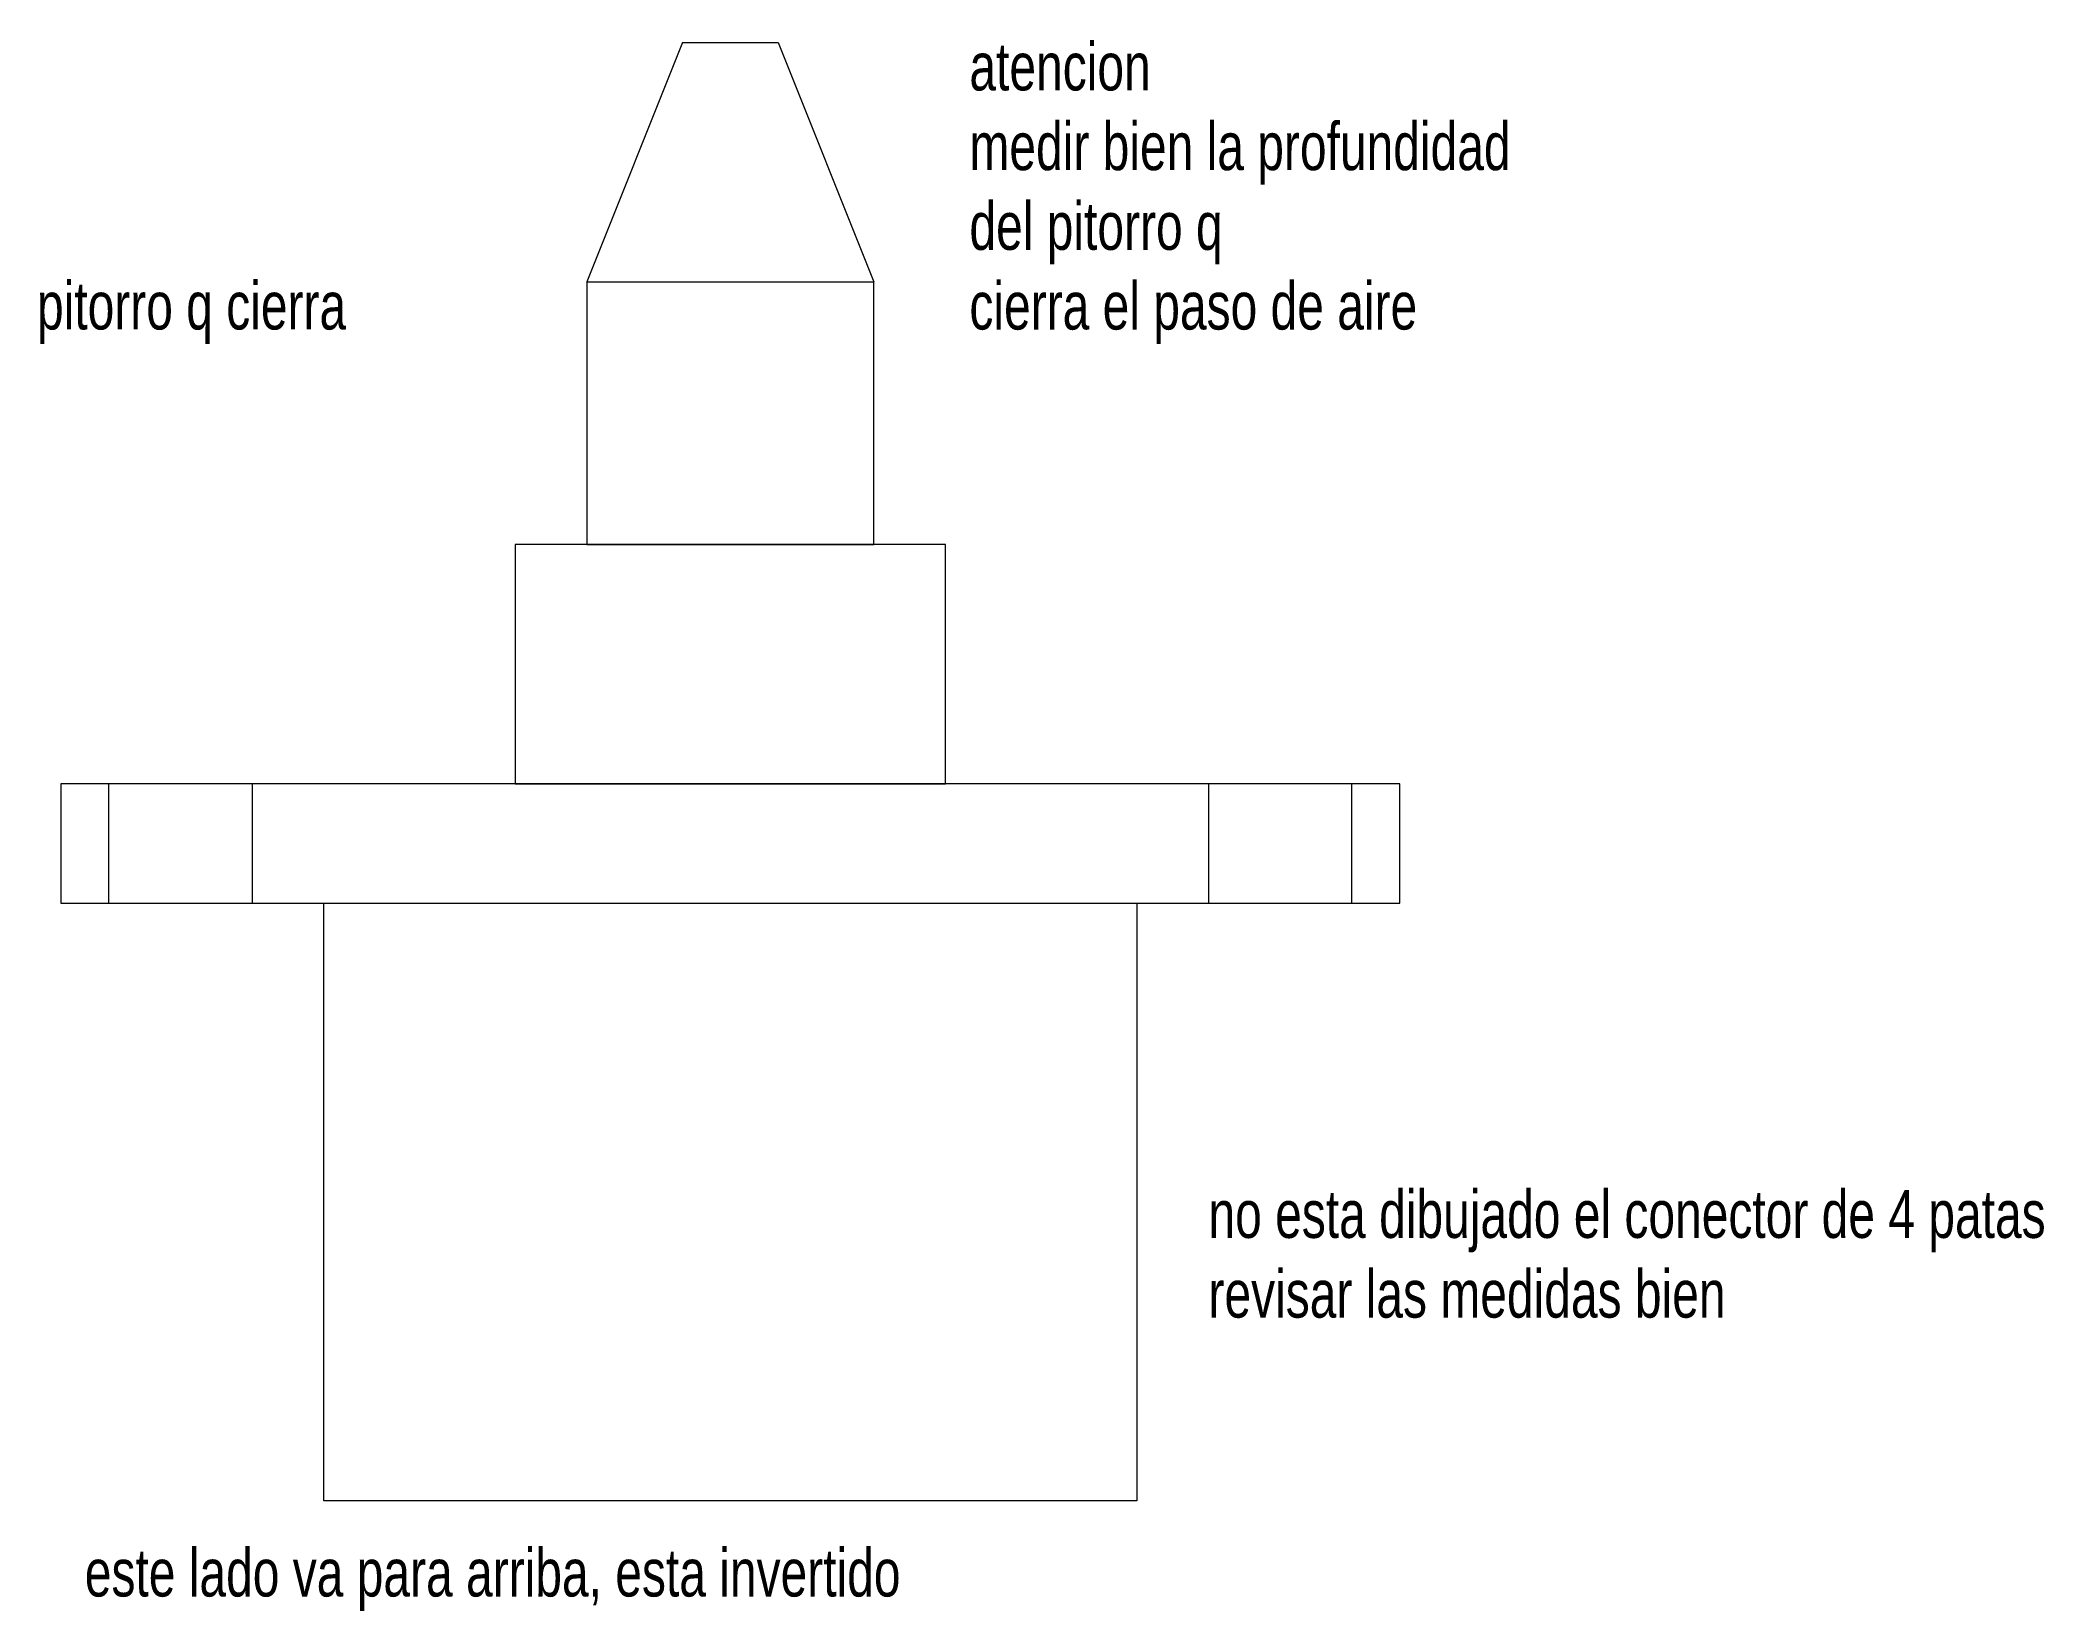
# Model space of a CAD drawing. Header units: millimetres. Extents: x -0.9 to 82.9, y -29.6 to 36.1.
import ezdxf

# ---------------------------------------------------------------- set-up
doc = ezdxf.new("R2010")
doc.units = ezdxf.units.MM
doc.layers.add('lateral', color=5, linetype='CONTINUOUS', lineweight=0)
doc.layers.add('pitorro movil', color=3, linetype='CONTINUOUS', lineweight=0)
doc.styles.get("Standard").update_dxf_attribs({"font": 'txt', "width": 0.75})

msp = doc.modelspace()

# ---------------------------------------------------------------- linework, layer by layer
at = {"layer": 'lateral'}
for p, q in [((37, 15), (19, 15)), ((19, 15), (19, 5)), ((22, 15), (34, 15)), ((37, 5), (37, 15)), ((56, 5), (0, 5)), ((0, 5), (0, 0)), ((2, 0), (2, 5)), ((8, 5), (8, 0)), ((19, 5), (37, 5)), ((54, 5), (48, 5)), ((48, 5), (48, 0)), ((54, 0), (54, 5)), ((56, 0), (56, 5)), ((0, 0), (56, 0)), ((11, 0), (45, 0)), ((11, -25), (11, 0)), ((45, 0), (45, -25)), ((45, -25), (11, -25))]:
    msp.add_line(p, q, dxfattribs=at)
at = {"layer": 'pitorro movil'}
for p, q in [((26, 36), (22, 26)), ((26, 36), (30, 36)), ((30, 36), (34, 26)), ((22, 26), (34, 26)), ((22, 26), (22, 15)), ((34, 15), (34, 26))]:
    msp.add_line(p, q, dxfattribs=at)

# ---------------------------------------------------------------- texts
at = {"layer": 'lateral', "char_height": 2, "width": 100, "attachment_point": 1}
for s, insert in [('atencion\\Pmedir\\~bien\\~la\\~profundidad\\Pdel\\~pitorro\\~q\\~\\Pcierra\\~el\\~paso\\~de\\~aire', (38, 36)), ('pitorro\\~q\\~cierra', (-1, 26)), ('no\\~esta\\~dibujado\\~el\\~conector\\~de\\~4\\~patas\\Previsar\\~las\\~medidas\\~bien', (48, -12)), ('este\\~lado\\~va\\~para\\~arriba,\\~esta\\~invertido', (1, -27))]:
    msp.add_mtext(s, dxfattribs=dict(at, insert=insert))

doc.saveas('drawing.dxf')
